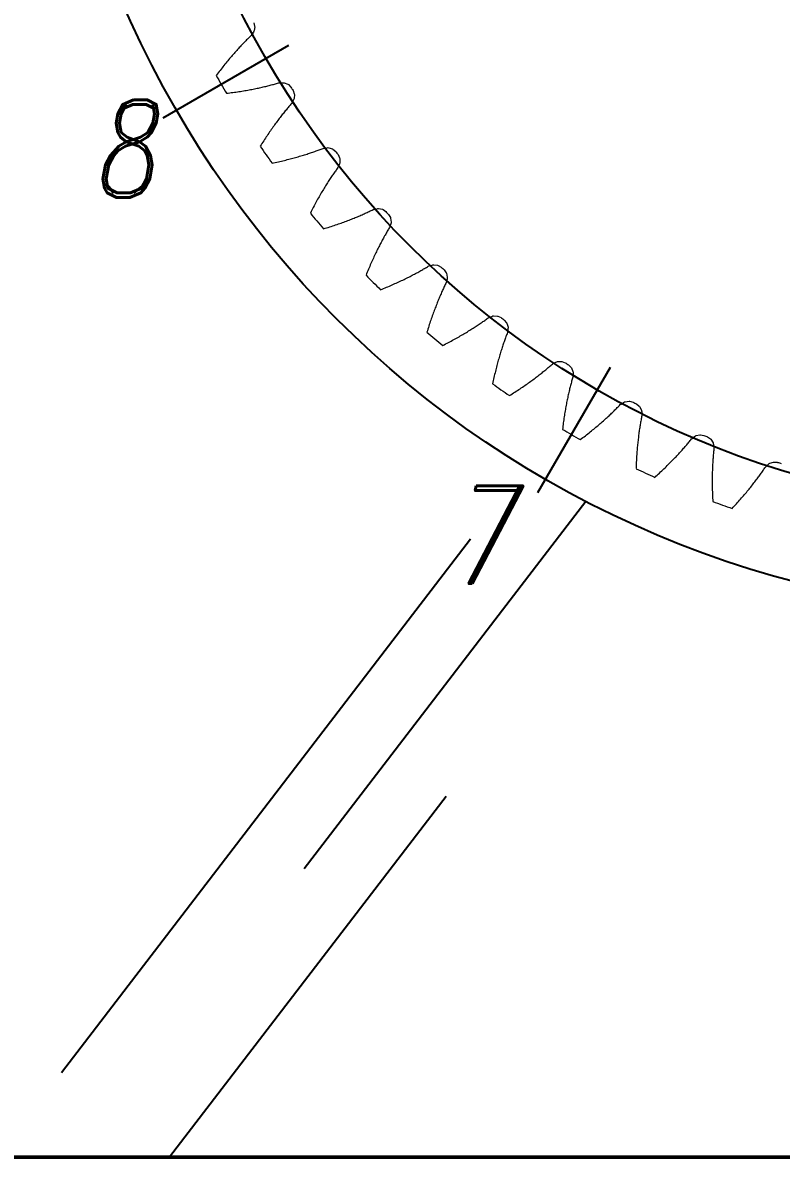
# Model space of a CAD drawing. Header units: millimetres. Extents: x 278858 to 279223, y 218711 to 219074.
# Drawn here: x 278910.55 to 278939.89, y 218755.83 to 218799.72 of the extents above; entities that cross this region are included whole.
import ezdxf

# ---------------------------------------------------------------- set-up
doc = ezdxf.new("R2010")
doc.units = ezdxf.units.MM
doc.header["$LTSCALE"] = 2
for name, color, linetype, lineweight in [('AM_4', 3, 'Continuous', 25), ('AM_8', 1, 'Continuous', 25), ('AM_9', 251, 'Continuous', 15), ('Visibile (ANSI)', 7, 'Continuous', 50)]:
    doc.layers.add(name, color=color, linetype=linetype, lineweight=lineweight)
doc.styles.add('ROMAND', font='romand')

msp = doc.modelspace()

# ---------------------------------------------------------------- linework, layer by layer
for radius in [39, 35]:
    msp.add_circle((278950.271, 218815.828), radius)
at = {"layer": 'AM_4'}
for p, q in [((278932.335, 218781.197), (278921.439, 218766.988)), ((278927.871, 218779.742), (278912.043, 218759.101)), ((278926.932, 218769.79), (278916.226, 218755.828))]:
    msp.add_line(p, q, dxfattribs=at)
at = {"layer": 'AM_8'}
for p, q in [((278920.824, 218798.827), (278915.969, 218796.024)), ((278933.27, 218786.381), (278930.467, 218781.526))]:
    msp.add_line(p, q, dxfattribs=at)
at = {"layer": 'AM_9'}
for p, q in [((278919.471, 218799.351), (278919.407, 218799.253)), ((278919.49, 218799.382), (278919.471, 218799.351)), ((278919.483, 218799.715), (278919.517, 218799.583)), ((278919.499, 218799.409), (278919.49, 218799.382)), ((278919.521, 218799.561), (278919.499, 218799.409)), ((278919.517, 218799.583), (278919.521, 218799.561)), ((278919.021, 218798.855), (278918.989, 218798.821)), ((278919.053, 218798.888), (278919.021, 218798.855)), ((278919.084, 218798.921), (278919.053, 218798.888)), ((278919.116, 218798.953), (278919.084, 218798.921)), ((278919.147, 218798.985), (278919.116, 218798.953)), ((278919.177, 218799.016), (278919.147, 218798.985)), ((278919.208, 218799.047), (278919.177, 218799.016)), ((278919.238, 218799.077), (278919.208, 218799.047)), ((278919.268, 218799.106), (278919.238, 218799.077)), ((278919.297, 218799.135), (278919.268, 218799.106)), ((278919.327, 218799.164), (278919.297, 218799.135)), ((278919.356, 218799.192), (278919.327, 218799.164)), ((278919.386, 218799.223), (278919.356, 218799.192)), ((278919.407, 218799.253), (278919.386, 218799.223)), ((278918.652, 218798.448), (278918.618, 218798.407)), ((278918.687, 218798.488), (278918.652, 218798.448)), ((278918.722, 218798.527), (278918.687, 218798.488)), ((278918.756, 218798.566), (278918.722, 218798.527)), ((278918.79, 218798.604), (278918.756, 218798.566)), ((278918.824, 218798.642), (278918.79, 218798.604)), ((278918.857, 218798.679), (278918.824, 218798.642)), ((278918.89, 218798.715), (278918.857, 218798.679)), ((278918.923, 218798.751), (278918.89, 218798.715)), ((278918.956, 218798.786), (278918.923, 218798.751)), ((278918.989, 218798.821), (278918.956, 218798.786)), ((278918.294, 218798.014), (278918.257, 218797.968)), ((278918.33, 218798.061), (278918.294, 218798.014)), ((278918.367, 218798.106), (278918.33, 218798.061)), ((278918.403, 218798.151), (278918.367, 218798.106)), ((278918.44, 218798.195), (278918.403, 218798.151)), ((278918.476, 218798.239), (278918.44, 218798.195)), ((278918.511, 218798.282), (278918.476, 218798.239)), ((278918.547, 218798.324), (278918.511, 218798.282)), ((278918.582, 218798.366), (278918.547, 218798.324)), ((278918.618, 218798.407), (278918.582, 218798.366)), ((278918.069, 218797.724), (278918.031, 218797.673)), ((278918.107, 218797.774), (278918.069, 218797.724)), ((278918.145, 218797.823), (278918.107, 218797.774)), ((278918.182, 218797.872), (278918.145, 218797.823)), ((278918.22, 218797.92), (278918.182, 218797.872)), ((278918.257, 218797.968), (278918.22, 218797.92)), ((278919.14, 218797.087), (278919.196, 218797.097)), ((278919.196, 218797.097), (278919.25, 218797.107)), ((278919.25, 218797.107), (278919.304, 218797.116)), ((278919.304, 218797.116), (278919.357, 218797.126)), ((278919.357, 218797.126), (278919.41, 218797.136)), ((278919.41, 218797.136), (278919.462, 218797.146)), ((278919.462, 218797.146), (278919.513, 218797.156)), ((278919.513, 218797.156), (278919.564, 218797.167)), ((278919.564, 218797.167), (278919.614, 218797.177)), ((278919.614, 218797.177), (278919.663, 218797.187)), ((278919.663, 218797.187), (278919.712, 218797.198)), ((278919.712, 218797.198), (278919.76, 218797.209)), ((278919.76, 218797.209), (278919.808, 218797.219)), ((278919.808, 218797.219), (278919.854, 218797.23)), ((278919.854, 218797.23), (278919.901, 218797.241)), ((278919.901, 218797.241), (278919.946, 218797.252)), ((278919.946, 218797.252), (278919.991, 218797.263)), ((278919.991, 218797.263), (278920.035, 218797.274)), ((278920.035, 218797.274), (278920.079, 218797.285)), ((278920.079, 218797.285), (278920.122, 218797.296)), ((278920.122, 218797.296), (278920.164, 218797.307)), ((278920.164, 218797.307), (278920.206, 218797.318)), ((278920.206, 218797.318), (278920.247, 218797.329)), ((278920.247, 218797.329), (278920.288, 218797.34)), ((278920.288, 218797.34), (278920.328, 218797.351)), ((278920.328, 218797.351), (278920.367, 218797.362)), ((278920.367, 218797.362), (278920.405, 218797.373)), ((278920.405, 218797.373), (278920.448, 218797.384)), ((278920.448, 218797.384), (278920.484, 218797.387)), ((278920.484, 218797.387), (278920.601, 218797.393)), ((278920.601, 218797.393), (278920.638, 218797.394)), ((278920.638, 218797.394), (278920.665, 218797.389)), ((278920.665, 218797.389), (278920.808, 218797.332)), ((278920.808, 218797.332), (278920.825, 218797.318)), ((278920.825, 218797.318), (278920.922, 218797.222)), ((278918.429, 218796.985), (278918.491, 218796.993)), ((278918.491, 218796.993), (278918.554, 218797.001)), ((278918.554, 218797.001), (278918.615, 218797.009)), ((278918.615, 218797.009), (278918.676, 218797.017)), ((278918.676, 218797.017), (278918.736, 218797.025)), ((278918.736, 218797.025), (278918.796, 218797.033)), ((278918.796, 218797.033), (278918.855, 218797.042)), ((278918.855, 218797.042), (278918.913, 218797.051)), ((278918.913, 218797.051), (278918.971, 218797.06)), ((278918.971, 218797.06), (278919.028, 218797.069)), ((278919.028, 218797.069), (278919.085, 218797.078)), ((278919.085, 218797.078), (278919.14, 218797.087)), ((278921.024, 218796.73), (278920.969, 218796.626)), ((278921.004, 218797.093), (278921.05, 218796.964)), ((278921.041, 218796.762), (278921.024, 218796.73)), ((278921.047, 218796.789), (278921.041, 218796.762)), ((278921.056, 218796.943), (278921.047, 218796.789)), ((278921.05, 218796.964), (278921.056, 218796.943)), ((278920.648, 218796.232), (278920.619, 218796.196)), ((278920.677, 218796.267), (278920.648, 218796.232)), ((278920.705, 218796.302), (278920.677, 218796.267)), ((278920.733, 218796.336), (278920.705, 218796.302)), ((278920.761, 218796.37), (278920.733, 218796.336)), ((278920.789, 218796.403), (278920.761, 218796.37)), ((278920.816, 218796.436), (278920.789, 218796.403)), ((278920.843, 218796.468), (278920.816, 218796.436)), ((278920.87, 218796.499), (278920.843, 218796.468)), ((278920.897, 218796.53), (278920.87, 218796.499)), ((278920.923, 218796.56), (278920.897, 218796.53)), ((278920.951, 218796.595), (278920.923, 218796.56)), ((278920.969, 218796.626), (278920.951, 218796.595)), ((278920.319, 218795.801), (278920.288, 218795.758)), ((278920.35, 218795.843), (278920.319, 218795.801)), ((278920.38, 218795.885), (278920.35, 218795.843)), ((278920.411, 218795.926), (278920.38, 218795.885)), ((278920.441, 218795.966), (278920.411, 218795.926)), ((278920.471, 218796.006), (278920.441, 218795.966)), ((278920.501, 218796.045), (278920.471, 218796.006)), ((278920.531, 218796.084), (278920.501, 218796.045)), ((278920.561, 218796.122), (278920.531, 218796.084)), ((278920.59, 218796.159), (278920.561, 218796.122)), ((278920.619, 218796.196), (278920.59, 218796.159)), ((278920, 218795.344), (278919.968, 218795.295)), ((278920.033, 218795.393), (278920, 218795.344)), ((278920.065, 218795.441), (278920.033, 218795.393)), ((278920.098, 218795.488), (278920.065, 218795.441)), ((278920.13, 218795.535), (278920.098, 218795.488)), ((278920.162, 218795.581), (278920.13, 218795.535)), ((278920.193, 218795.626), (278920.162, 218795.581)), ((278920.225, 218795.671), (278920.193, 218795.626)), ((278920.256, 218795.715), (278920.225, 218795.671)), ((278920.288, 218795.758), (278920.256, 218795.715)), ((278919.77, 218794.986), (278919.736, 218794.933)), ((278919.803, 218795.04), (278919.77, 218794.986)), ((278919.836, 218795.092), (278919.803, 218795.04)), ((278919.869, 218795.144), (278919.836, 218795.092)), ((278919.902, 218795.195), (278919.869, 218795.144)), ((278919.935, 218795.245), (278919.902, 218795.195)), ((278919.968, 218795.295), (278919.935, 218795.245)), ((278920.946, 218794.46), (278921, 218794.474)), ((278921, 218794.474), (278921.053, 218794.489)), ((278921.053, 218794.489), (278921.105, 218794.503)), ((278921.105, 218794.503), (278921.156, 218794.517)), ((278921.156, 218794.517), (278921.207, 218794.532)), ((278921.207, 218794.532), (278921.258, 218794.547)), ((278921.258, 218794.547), (278921.307, 218794.561)), ((278921.307, 218794.561), (278921.356, 218794.576)), ((278921.356, 218794.576), (278921.404, 218794.591)), ((278921.404, 218794.591), (278921.452, 218794.605)), ((278921.452, 218794.605), (278921.499, 218794.62)), ((278921.499, 218794.62), (278921.545, 218794.635)), ((278921.545, 218794.635), (278921.591, 218794.65)), ((278921.591, 218794.65), (278921.636, 218794.665)), ((278921.636, 218794.665), (278921.681, 218794.679)), ((278921.681, 218794.679), (278921.724, 218794.694)), ((278921.724, 218794.694), (278921.768, 218794.709)), ((278921.768, 218794.709), (278921.81, 218794.724)), ((278921.81, 218794.724), (278921.852, 218794.738)), ((278921.852, 218794.738), (278921.893, 218794.753)), ((278921.893, 218794.753), (278921.934, 218794.768)), ((278921.934, 218794.768), (278921.974, 218794.782)), ((278921.974, 218794.782), (278922.013, 218794.797)), ((278922.013, 218794.797), (278922.052, 218794.812)), ((278922.052, 218794.812), (278922.09, 218794.826)), ((278922.09, 218794.826), (278922.128, 218794.841)), ((278922.128, 218794.841), (278922.169, 218794.854)), ((278922.169, 218794.854), (278922.205, 218794.862)), ((278922.205, 218794.862), (278922.321, 218794.877)), ((278922.321, 218794.877), (278922.357, 218794.882)), ((278922.357, 218794.882), (278922.385, 218794.879)), ((278922.385, 218794.879), (278922.532, 218794.834)), ((278922.532, 218794.834), (278922.55, 218794.822)), ((278922.55, 218794.822), (278922.656, 218794.734)), ((278922.748, 218794.614), (278922.805, 218794.489)), ((278922.805, 218794.489), (278922.813, 218794.468)), ((278922.813, 218794.468), (278922.818, 218794.315)), ((278920.192, 218794.282), (278920.254, 218794.295)), ((278920.254, 218794.295), (278920.315, 218794.308)), ((278920.315, 218794.308), (278920.376, 218794.321)), ((278920.376, 218794.321), (278920.436, 218794.335)), ((278920.436, 218794.335), (278920.495, 218794.348)), ((278920.495, 218794.348), (278920.554, 218794.362)), ((278920.554, 218794.362), (278920.612, 218794.375)), ((278920.612, 218794.375), (278920.669, 218794.389)), ((278920.669, 218794.389), (278920.726, 218794.403)), ((278920.726, 218794.403), (278920.782, 218794.417)), ((278920.782, 218794.417), (278920.838, 218794.431)), ((278920.838, 218794.431), (278920.892, 218794.446)), ((278920.892, 218794.446), (278920.946, 218794.46)), ((278922.691, 218794.043), (278922.667, 218794.01)), ((278922.714, 218794.076), (278922.691, 218794.043)), ((278922.738, 218794.113), (278922.714, 218794.076)), ((278922.755, 218794.145), (278922.738, 218794.113)), ((278922.8, 218794.253), (278922.755, 218794.145)), ((278922.814, 218794.287), (278922.8, 218794.253)), ((278922.818, 218794.315), (278922.814, 218794.287)), ((278922.391, 218793.607), (278922.365, 218793.567)), ((278922.417, 218793.647), (278922.391, 218793.607)), ((278922.443, 218793.686), (278922.417, 218793.647)), ((278922.469, 218793.724), (278922.443, 218793.686)), ((278922.494, 218793.762), (278922.469, 218793.724)), ((278922.519, 218793.8), (278922.494, 218793.762)), ((278922.544, 218793.836), (278922.519, 218793.8)), ((278922.569, 218793.872), (278922.544, 218793.836)), ((278922.594, 218793.908), (278922.569, 218793.872)), ((278922.618, 218793.943), (278922.594, 218793.908)), ((278922.643, 218793.977), (278922.618, 218793.943)), ((278922.667, 218794.01), (278922.643, 218793.977)), ((278922.124, 218793.175), (278922.096, 218793.129)), ((278922.151, 218793.222), (278922.124, 218793.175)), ((278922.178, 218793.267), (278922.151, 218793.222)), ((278922.205, 218793.312), (278922.178, 218793.267)), ((278922.232, 218793.356), (278922.205, 218793.312)), ((278922.259, 218793.399), (278922.232, 218793.356)), ((278922.286, 218793.442), (278922.259, 218793.399)), ((278922.312, 218793.484), (278922.286, 218793.442)), ((278922.339, 218793.526), (278922.312, 218793.484)), ((278922.365, 218793.567), (278922.339, 218793.526)), ((278921.873, 218792.732), (278921.845, 218792.68)), ((278921.901, 218792.784), (278921.873, 218792.732)), ((278921.929, 218792.835), (278921.901, 218792.784)), ((278921.957, 218792.886), (278921.929, 218792.835)), ((278921.985, 218792.936), (278921.957, 218792.886)), ((278922.013, 218792.985), (278921.985, 218792.936)), ((278922.041, 218793.034), (278922.013, 218792.985)), ((278922.068, 218793.082), (278922.041, 218793.034)), ((278922.096, 218793.129), (278922.068, 218793.082)), ((278921.702, 218792.407), (278921.674, 218792.351)), ((278921.731, 218792.463), (278921.702, 218792.407)), ((278921.759, 218792.518), (278921.731, 218792.463)), ((278921.788, 218792.573), (278921.759, 218792.518)), ((278921.816, 218792.627), (278921.788, 218792.573)), ((278921.845, 218792.68), (278921.816, 218792.627)), ((278923.59, 218792.249), (278923.633, 218792.268)), ((278923.633, 218792.268), (278923.675, 218792.287)), ((278923.675, 218792.287), (278923.717, 218792.305)), ((278923.717, 218792.305), (278923.758, 218792.323)), ((278923.758, 218792.323), (278923.798, 218792.342)), ((278923.798, 218792.342), (278923.838, 218792.36)), ((278923.838, 218792.36), (278923.877, 218792.378)), ((278923.877, 218792.378), (278923.916, 218792.396)), ((278923.916, 218792.396), (278923.954, 218792.414)), ((278923.954, 218792.414), (278923.991, 218792.432)), ((278923.991, 218792.432), (278924.028, 218792.45)), ((278924.028, 218792.45), (278924.064, 218792.468)), ((278924.064, 218792.468), (278924.104, 218792.485)), ((278924.104, 218792.485), (278924.139, 218792.495)), ((278924.139, 218792.495), (278924.253, 218792.521)), ((278924.253, 218792.521), (278924.289, 218792.529)), ((278924.289, 218792.529), (278924.317, 218792.528)), ((278924.317, 218792.528), (278924.467, 218792.497)), ((278924.467, 218792.497), (278924.487, 218792.486)), ((278924.487, 218792.486), (278924.599, 218792.408)), ((278924.702, 218792.296), (278924.77, 218792.177)), ((278922.423, 218791.816), (278922.481, 218791.835)), ((278922.481, 218791.835), (278922.538, 218791.853)), ((278922.538, 218791.853), (278922.595, 218791.872)), ((278922.595, 218791.872), (278922.65, 218791.891)), ((278922.65, 218791.891), (278922.706, 218791.91)), ((278922.706, 218791.91), (278922.76, 218791.929)), ((278922.76, 218791.929), (278922.814, 218791.947)), ((278922.814, 218791.947), (278922.868, 218791.966)), ((278922.868, 218791.966), (278922.92, 218791.985)), ((278922.92, 218791.985), (278922.972, 218792.004)), ((278922.972, 218792.004), (278923.024, 218792.023)), ((278923.024, 218792.023), (278923.075, 218792.042)), ((278923.075, 218792.042), (278923.125, 218792.061)), ((278923.125, 218792.061), (278923.174, 218792.08)), ((278923.174, 218792.08), (278923.223, 218792.099)), ((278923.223, 218792.099), (278923.271, 218792.118)), ((278923.271, 218792.118), (278923.318, 218792.137)), ((278923.318, 218792.137), (278923.365, 218792.156)), ((278923.365, 218792.156), (278923.411, 218792.174)), ((278923.411, 218792.174), (278923.457, 218792.193)), ((278923.457, 218792.193), (278923.502, 218792.212)), ((278923.502, 218792.212), (278923.546, 218792.231)), ((278923.546, 218792.231), (278923.59, 218792.249)), ((278924.749, 218791.83), (278924.736, 218791.796)), ((278924.785, 218791.941), (278924.749, 218791.83)), ((278924.77, 218792.177), (278924.779, 218792.156)), ((278924.779, 218792.156), (278924.797, 218792.004)), ((278924.796, 218791.976), (278924.785, 218791.941)), ((278924.797, 218792.004), (278924.796, 218791.976)), ((278922.184, 218791.742), (278922.245, 218791.761)), ((278922.245, 218791.761), (278922.305, 218791.779)), ((278922.305, 218791.779), (278922.364, 218791.798)), ((278922.364, 218791.798), (278922.423, 218791.816)), ((278924.523, 218791.425), (278924.501, 218791.385)), ((278924.545, 218791.465), (278924.523, 218791.425)), ((278924.567, 218791.503), (278924.545, 218791.465)), ((278924.588, 218791.541), (278924.567, 218791.503)), ((278924.61, 218791.579), (278924.588, 218791.541)), ((278924.631, 218791.616), (278924.61, 218791.579)), ((278924.652, 218791.652), (278924.631, 218791.616)), ((278924.673, 218791.688), (278924.652, 218791.652)), ((278924.694, 218791.723), (278924.673, 218791.688)), ((278924.715, 218791.757), (278924.694, 218791.723)), ((278924.736, 218791.796), (278924.715, 218791.757)), ((278924.275, 218790.951), (278924.251, 218790.904)), ((278924.298, 218790.998), (278924.275, 218790.951)), ((278924.321, 218791.043), (278924.298, 218790.998)), ((278924.343, 218791.088), (278924.321, 218791.043)), ((278924.366, 218791.133), (278924.343, 218791.088)), ((278924.389, 218791.176), (278924.366, 218791.133)), ((278924.411, 218791.219), (278924.389, 218791.176)), ((278924.434, 218791.262), (278924.411, 218791.219)), ((278924.456, 218791.304), (278924.434, 218791.262)), ((278924.479, 218791.345), (278924.456, 218791.304)), ((278924.501, 218791.385), (278924.479, 218791.345)), ((278924.088, 218790.558), (278924.064, 218790.505)), ((278924.111, 218790.609), (278924.088, 218790.558)), ((278924.135, 218790.66), (278924.111, 218790.609)), ((278924.158, 218790.71), (278924.135, 218790.66)), ((278924.182, 218790.76), (278924.158, 218790.71)), ((278924.205, 218790.808), (278924.182, 218790.76)), ((278924.228, 218790.857), (278924.205, 218790.808)), ((278924.251, 218790.904), (278924.228, 218790.857)), ((278923.899, 218790.122), (278923.876, 218790.065)), ((278923.923, 218790.179), (278923.899, 218790.122)), ((278923.947, 218790.235), (278923.923, 218790.179)), ((278923.97, 218790.29), (278923.947, 218790.235)), ((278923.994, 218790.345), (278923.97, 218790.29)), ((278924.017, 218790.399), (278923.994, 218790.345)), ((278924.041, 218790.453), (278924.017, 218790.399)), ((278924.064, 218790.505), (278924.041, 218790.453)), ((278925.828, 218790.058), (278925.868, 218790.08)), ((278925.868, 218790.08), (278925.907, 218790.102)), ((278925.907, 218790.102), (278925.946, 218790.124)), ((278925.946, 218790.124), (278925.984, 218790.146)), ((278925.984, 218790.146), (278926.022, 218790.167)), ((278926.022, 218790.167), (278926.058, 218790.188)), ((278926.058, 218790.188), (278926.095, 218790.21)), ((278926.095, 218790.21), (278926.13, 218790.231)), ((278926.13, 218790.231), (278926.165, 218790.252)), ((278926.165, 218790.252), (278926.2, 218790.272)), ((278926.2, 218790.272), (278926.238, 218790.293)), ((278926.238, 218790.293), (278926.272, 218790.306)), ((278926.272, 218790.306), (278926.384, 218790.342)), ((278926.384, 218790.342), (278926.419, 218790.353)), ((278926.419, 218790.353), (278926.446, 218790.355)), ((278926.446, 218790.355), (278926.599, 218790.337)), ((278926.599, 218790.337), (278926.619, 218790.327)), ((278926.619, 218790.327), (278926.738, 218790.26)), ((278926.851, 218790.157), (278926.928, 218790.044)), ((278923.852, 218790.007), (278923.829, 218789.948)), ((278923.876, 218790.065), (278923.852, 218790.007)), ((278924.948, 218789.622), (278925, 218789.645)), ((278925, 218789.645), (278925.052, 218789.669)), ((278925.052, 218789.669), (278925.103, 218789.692)), ((278925.103, 218789.692), (278925.153, 218789.716)), ((278925.153, 218789.716), (278925.202, 218789.739)), ((278925.202, 218789.739), (278925.251, 218789.762)), ((278925.251, 218789.762), (278925.299, 218789.786)), ((278925.299, 218789.786), (278925.347, 218789.809)), ((278925.347, 218789.809), (278925.394, 218789.832)), ((278925.394, 218789.832), (278925.44, 218789.855)), ((278925.44, 218789.855), (278925.486, 218789.878)), ((278925.486, 218789.878), (278925.531, 218789.901)), ((278925.531, 218789.901), (278925.575, 218789.924)), ((278925.575, 218789.924), (278925.619, 218789.946)), ((278925.619, 218789.946), (278925.662, 218789.969)), ((278925.662, 218789.969), (278925.705, 218789.991)), ((278925.705, 218789.991), (278925.746, 218790.014)), ((278925.746, 218790.014), (278925.788, 218790.036)), ((278925.788, 218790.036), (278925.828, 218790.058)), ((278926.928, 218789.661), (278926.91, 218789.621)), ((278926.928, 218790.044), (278926.939, 218790.025)), ((278926.938, 218789.696), (278926.928, 218789.661)), ((278926.964, 218789.811), (278926.938, 218789.696)), ((278926.939, 218790.025), (278926.971, 218789.874)), ((278926.971, 218789.846), (278926.964, 218789.811)), ((278926.971, 218789.874), (278926.971, 218789.846)), ((278924.391, 218789.386), (278924.449, 218789.41)), ((278924.449, 218789.41), (278924.507, 218789.433)), ((278924.507, 218789.433), (278924.565, 218789.457)), ((278924.565, 218789.457), (278924.621, 218789.48)), ((278924.621, 218789.48), (278924.678, 218789.504)), ((278924.678, 218789.504), (278924.733, 218789.528)), ((278924.733, 218789.528), (278924.788, 218789.551)), ((278924.788, 218789.551), (278924.842, 218789.575)), ((278924.842, 218789.575), (278924.895, 218789.598)), ((278924.895, 218789.598), (278924.948, 218789.622)), ((278926.729, 218789.232), (278926.711, 218789.19)), ((278926.748, 218789.274), (278926.729, 218789.232)), ((278926.766, 218789.315), (278926.748, 218789.274)), ((278926.784, 218789.356), (278926.766, 218789.315)), ((278926.803, 218789.395), (278926.784, 218789.356)), ((278926.821, 218789.435), (278926.803, 218789.395)), ((278926.839, 218789.473), (278926.821, 218789.435)), ((278926.857, 218789.511), (278926.839, 218789.473)), ((278926.875, 218789.548), (278926.857, 218789.511)), ((278926.893, 218789.585), (278926.875, 218789.548)), ((278926.91, 218789.621), (278926.893, 218789.585)), ((278926.542, 218788.78), (278926.523, 218788.731)), ((278926.561, 218788.828), (278926.542, 218788.78)), ((278926.579, 218788.876), (278926.561, 218788.828)), ((278926.598, 218788.923), (278926.579, 218788.876)), ((278926.617, 218788.969), (278926.598, 218788.923)), ((278926.636, 218789.014), (278926.617, 218788.969)), ((278926.655, 218789.059), (278926.636, 218789.014)), ((278926.673, 218789.103), (278926.655, 218789.059)), ((278926.692, 218789.147), (278926.673, 218789.103)), ((278926.711, 218789.19), (278926.692, 218789.147)), ((278926.371, 218788.318), (278926.352, 218788.263)), ((278926.39, 218788.372), (278926.371, 218788.318)), ((278926.409, 218788.425), (278926.39, 218788.372)), ((278926.428, 218788.478), (278926.409, 218788.425)), ((278926.447, 218788.53), (278926.428, 218788.478)), ((278926.466, 218788.581), (278926.447, 218788.53)), ((278926.485, 218788.632), (278926.466, 218788.581)), ((278926.504, 218788.682), (278926.485, 218788.632)), ((278926.523, 218788.731), (278926.504, 218788.682)), ((278928.588, 218788.312), (278928.696, 218788.357)), ((278928.696, 218788.357), (278928.73, 218788.371)), ((278928.73, 218788.371), (278928.757, 218788.375)), ((278928.757, 218788.375), (278928.911, 218788.37)), ((278928.911, 218788.37), (278928.932, 218788.363)), ((278928.932, 218788.363), (278929.056, 218788.306)), ((278926.24, 218787.921), (278926.222, 218787.862)), ((278926.259, 218787.98), (278926.24, 218787.921)), ((278926.277, 218788.038), (278926.259, 218787.98)), ((278926.296, 218788.095), (278926.277, 218788.038)), ((278926.315, 218788.152), (278926.296, 218788.095)), ((278926.334, 218788.208), (278926.315, 218788.152)), ((278926.352, 218788.263), (278926.334, 218788.208)), ((278927.927, 218787.87), (278927.969, 218787.896)), ((278927.969, 218787.896), (278928.009, 218787.922)), ((278928.009, 218787.922), (278928.05, 218787.949)), ((278928.05, 218787.949), (278928.09, 218787.974)), ((278928.09, 218787.974), (278928.129, 218788)), ((278928.129, 218788), (278928.167, 218788.026)), ((278928.167, 218788.026), (278928.205, 218788.051)), ((278928.205, 218788.051), (278928.242, 218788.077)), ((278928.242, 218788.077), (278928.279, 218788.102)), ((278928.279, 218788.102), (278928.315, 218788.127)), ((278928.315, 218788.127), (278928.35, 218788.151)), ((278928.35, 218788.151), (278928.385, 218788.176)), ((278928.385, 218788.176), (278928.419, 218788.2)), ((278928.419, 218788.2), (278928.453, 218788.224)), ((278928.453, 218788.224), (278928.486, 218788.248)), ((278928.486, 218788.248), (278928.519, 218788.272)), ((278928.519, 218788.272), (278928.555, 218788.296)), ((278928.555, 218788.296), (278928.588, 218788.312)), ((278929.177, 218788.213), (278929.264, 218788.108)), ((278929.264, 218788.108), (278929.277, 218788.089)), ((278929.277, 218788.089), (278929.321, 218787.942)), ((278929.32, 218787.878), (278929.304, 218787.762)), ((278929.324, 218787.915), (278929.32, 218787.878)), ((278929.321, 218787.942), (278929.324, 218787.915)), ((278926.203, 218787.802), (278926.185, 218787.742)), ((278926.222, 218787.862), (278926.203, 218787.802)), ((278927.175, 218787.43), (278927.227, 218787.458)), ((278927.227, 218787.458), (278927.278, 218787.486)), ((278927.278, 218787.486), (278927.329, 218787.514)), ((278927.329, 218787.514), (278927.378, 218787.542)), ((278927.378, 218787.542), (278927.428, 218787.57)), ((278927.428, 218787.57), (278927.476, 218787.598)), ((278927.476, 218787.598), (278927.524, 218787.626)), ((278927.524, 218787.626), (278927.571, 218787.653)), ((278927.571, 218787.653), (278927.618, 218787.681)), ((278927.618, 218787.681), (278927.664, 218787.708)), ((278927.664, 218787.708), (278927.71, 218787.735)), ((278927.71, 218787.735), (278927.754, 218787.763)), ((278927.754, 218787.763), (278927.798, 218787.79)), ((278927.798, 218787.79), (278927.842, 218787.816)), ((278927.842, 218787.816), (278927.885, 218787.843)), ((278927.885, 218787.843), (278927.927, 218787.87)), ((278929.196, 218787.451), (278929.181, 218787.409)), ((278929.21, 218787.491), (278929.196, 218787.451)), ((278929.225, 218787.531), (278929.21, 218787.491)), ((278929.24, 218787.571), (278929.225, 218787.531)), ((278929.254, 218787.609), (278929.24, 218787.571)), ((278929.269, 218787.647), (278929.254, 218787.609)), ((278929.283, 218787.685), (278929.269, 218787.647)), ((278929.297, 218787.727), (278929.283, 218787.685)), ((278929.304, 218787.762), (278929.297, 218787.727)), ((278926.794, 218787.231), (278926.85, 218787.26)), ((278926.85, 218787.26), (278926.906, 218787.288)), ((278926.906, 218787.288), (278926.961, 218787.317)), ((278926.961, 218787.317), (278927.015, 218787.345)), ((278927.015, 218787.345), (278927.069, 218787.374)), ((278927.069, 218787.374), (278927.122, 218787.402)), ((278927.122, 218787.402), (278927.175, 218787.43)), ((278929.048, 218787.009), (278929.033, 218786.962)), ((278929.063, 218787.056), (278929.048, 218787.009)), ((278929.078, 218787.103), (278929.063, 218787.056)), ((278929.092, 218787.149), (278929.078, 218787.103)), ((278929.107, 218787.194), (278929.092, 218787.149)), ((278929.122, 218787.238), (278929.107, 218787.194)), ((278929.137, 218787.282), (278929.122, 218787.238)), ((278929.152, 218787.325), (278929.137, 218787.282)), ((278929.166, 218787.368), (278929.152, 218787.325)), ((278929.181, 218787.409), (278929.166, 218787.368)), ((278928.931, 218786.61), (278928.917, 218786.557)), ((278928.946, 218786.662), (278928.931, 218786.61)), ((278928.96, 218786.714), (278928.946, 218786.662)), ((278928.975, 218786.765), (278928.96, 218786.714)), ((278928.989, 218786.815), (278928.975, 218786.765)), ((278929.004, 218786.864), (278928.989, 218786.815)), ((278929.019, 218786.913), (278929.004, 218786.864)), ((278929.033, 218786.962), (278929.019, 218786.913)), ((278931.069, 218786.527), (278931.172, 218786.581)), ((278931.172, 218786.581), (278931.205, 218786.598)), ((278931.205, 218786.598), (278931.232, 218786.605)), ((278931.232, 218786.605), (278931.385, 218786.613)), ((278931.385, 218786.613), (278931.407, 218786.607)), ((278931.407, 218786.607), (278931.536, 218786.562)), ((278928.818, 218786.169), (278928.804, 218786.111)), ((278928.832, 218786.227), (278928.818, 218786.169)), ((278928.846, 218786.283), (278928.832, 218786.227)), ((278928.86, 218786.339), (278928.846, 218786.283)), ((278928.874, 218786.395), (278928.86, 218786.339)), ((278928.888, 218786.45), (278928.874, 218786.395)), ((278928.902, 218786.504), (278928.888, 218786.45)), ((278928.917, 218786.557), (278928.902, 218786.504)), ((278930.564, 218786.118), (278930.602, 218786.147)), ((278930.602, 218786.147), (278930.638, 218786.176)), ((278930.638, 218786.176), (278930.674, 218786.205)), ((278930.674, 218786.205), (278930.71, 218786.234)), ((278930.71, 218786.234), (278930.745, 218786.262)), ((278930.745, 218786.262), (278930.779, 218786.29)), ((278930.779, 218786.29), (278930.813, 218786.318)), ((278930.813, 218786.318), (278930.846, 218786.346)), ((278930.846, 218786.346), (278930.879, 218786.373)), ((278930.879, 218786.373), (278930.911, 218786.401)), ((278930.911, 218786.401), (278930.942, 218786.428)), ((278930.942, 218786.428), (278930.973, 218786.454)), ((278930.973, 218786.454), (278931.003, 218786.481)), ((278931.003, 218786.481), (278931.037, 218786.508)), ((278931.037, 218786.508), (278931.069, 218786.527)), ((278931.664, 218786.48), (278931.76, 218786.382)), ((278931.76, 218786.382), (278931.775, 218786.365)), ((278931.775, 218786.365), (278931.832, 218786.223)), ((278931.836, 218786.159), (278931.83, 218786.042)), ((278931.832, 218786.223), (278931.837, 218786.195)), ((278931.837, 218786.195), (278931.836, 218786.159)), ((278928.738, 218785.811), (278928.725, 218785.749)), ((278928.751, 218785.873), (278928.738, 218785.811)), ((278928.764, 218785.933), (278928.751, 218785.873)), ((278928.777, 218785.993), (278928.764, 218785.933)), ((278928.791, 218786.053), (278928.777, 218785.993)), ((278928.804, 218786.111), (278928.791, 218786.053)), ((278929.931, 218785.655), (278929.977, 218785.687)), ((278929.977, 218785.687), (278930.023, 218785.719)), ((278930.023, 218785.719), (278930.069, 218785.751)), ((278930.069, 218785.751), (278930.113, 218785.782)), ((278930.113, 218785.782), (278930.158, 218785.814)), ((278930.158, 218785.814), (278930.201, 218785.845)), ((278930.201, 218785.845), (278930.244, 218785.876)), ((278930.244, 218785.876), (278930.286, 218785.907)), ((278930.286, 218785.907), (278930.328, 218785.938)), ((278930.328, 218785.938), (278930.369, 218785.968)), ((278930.369, 218785.968), (278930.409, 218785.999)), ((278930.409, 218785.999), (278930.449, 218786.029)), ((278930.449, 218786.029), (278930.488, 218786.059)), ((278930.488, 218786.059), (278930.526, 218786.088)), ((278930.526, 218786.088), (278930.564, 218786.118)), ((278931.749, 218785.722), (278931.738, 218785.679)), ((278931.76, 218785.764), (278931.749, 218785.722)), ((278931.771, 218785.805), (278931.76, 218785.764)), ((278931.783, 218785.845), (278931.771, 218785.805)), ((278931.794, 218785.885), (278931.783, 218785.845)), ((278931.805, 218785.924), (278931.794, 218785.885)), ((278931.816, 218785.963), (278931.805, 218785.924)), ((278931.826, 218786.005), (278931.816, 218785.963)), ((278931.83, 218786.042), (278931.826, 218786.005)), ((278929.375, 218785.294), (278929.429, 218785.327)), ((278929.429, 218785.327), (278929.482, 218785.36)), ((278929.482, 218785.36), (278929.535, 218785.394)), ((278929.535, 218785.394), (278929.586, 218785.427)), ((278929.586, 218785.427), (278929.638, 218785.46)), ((278929.638, 218785.46), (278929.688, 218785.492)), ((278929.688, 218785.492), (278929.738, 218785.525)), ((278929.738, 218785.525), (278929.787, 218785.558)), ((278929.787, 218785.558), (278929.836, 218785.59)), ((278929.836, 218785.59), (278929.884, 218785.623)), ((278929.884, 218785.623), (278929.931, 218785.655)), ((278931.641, 218785.269), (278931.63, 218785.221)), ((278931.651, 218785.317), (278931.641, 218785.269)), ((278931.662, 218785.365), (278931.651, 218785.317)), ((278931.673, 218785.412), (278931.662, 218785.365)), ((278931.683, 218785.458), (278931.673, 218785.412)), ((278931.694, 218785.504), (278931.683, 218785.458)), ((278931.705, 218785.548), (278931.694, 218785.504)), ((278931.716, 218785.593), (278931.705, 218785.548)), ((278931.727, 218785.636), (278931.716, 218785.593)), ((278931.738, 218785.679), (278931.727, 218785.636)), ((278931.549, 218784.807), (278931.54, 218784.753)), ((278931.559, 218784.861), (278931.549, 218784.807)), ((278931.569, 218784.915), (278931.559, 218784.861)), ((278931.579, 218784.967), (278931.569, 218784.915)), ((278931.589, 218785.019), (278931.579, 218784.967)), ((278931.599, 218785.07), (278931.589, 218785.019)), ((278931.609, 218785.121), (278931.599, 218785.07)), ((278931.62, 218785.171), (278931.609, 218785.121)), ((278931.63, 218785.221), (278931.62, 218785.171)), ((278933.52, 218784.795), (278933.549, 218784.825)), ((278933.549, 218784.825), (278933.578, 218784.855)), ((278933.578, 218784.855), (278933.606, 218784.884)), ((278933.606, 218784.884), (278933.634, 218784.913)), ((278933.634, 218784.913), (278933.666, 218784.943)), ((278933.666, 218784.943), (278933.696, 218784.965)), ((278933.696, 218784.965), (278933.794, 218785.028)), ((278933.794, 218785.028), (278933.825, 218785.047)), ((278933.825, 218785.047), (278933.851, 218785.056)), ((278933.851, 218785.056), (278934.003, 218785.078)), ((278934.003, 218785.078), (278934.025, 218785.074)), ((278934.025, 218785.074), (278934.158, 218785.04)), ((278934.293, 218784.97), (278934.397, 218784.881)), ((278934.397, 218784.881), (278934.413, 218784.865)), ((278934.413, 218784.865), (278934.482, 218784.728)), ((278931.485, 218784.412), (278931.476, 218784.353)), ((278931.494, 218784.471), (278931.485, 218784.412)), ((278931.502, 218784.528), (278931.494, 218784.471)), ((278931.512, 218784.586), (278931.502, 218784.528)), ((278931.521, 218784.642), (278931.512, 218784.586)), ((278931.53, 218784.698), (278931.521, 218784.642)), ((278931.54, 218784.753), (278931.53, 218784.698)), ((278933.047, 218784.347), (278933.084, 218784.381)), ((278933.084, 218784.381), (278933.121, 218784.414)), ((278933.121, 218784.414), (278933.158, 218784.448)), ((278933.158, 218784.448), (278933.194, 218784.481)), ((278933.194, 218784.481), (278933.229, 218784.513)), ((278933.229, 218784.513), (278933.263, 218784.546)), ((278933.263, 218784.546), (278933.297, 218784.578)), ((278933.297, 218784.578), (278933.331, 218784.61)), ((278933.331, 218784.61), (278933.364, 218784.642)), ((278933.364, 218784.642), (278933.396, 218784.673)), ((278933.396, 218784.673), (278933.428, 218784.704)), ((278933.428, 218784.704), (278933.459, 218784.735)), ((278933.459, 218784.735), (278933.489, 218784.765)), ((278933.489, 218784.765), (278933.52, 218784.795)), ((278934.474, 218784.388), (278934.466, 218784.348)), ((278934.481, 218784.429), (278934.474, 218784.388)), ((278934.489, 218784.468), (278934.481, 218784.429)), ((278934.482, 218784.728), (278934.49, 218784.701)), ((278934.496, 218784.511), (278934.489, 218784.468)), ((278934.49, 218784.701), (278934.492, 218784.665)), ((278934.492, 218784.665), (278934.496, 218784.548)), ((278934.496, 218784.548), (278934.496, 218784.511)), ((278931.436, 218784.049), (278931.428, 218783.986)), ((278931.443, 218784.111), (278931.436, 218784.049)), ((278931.451, 218784.173), (278931.443, 218784.111)), ((278931.459, 218784.233), (278931.451, 218784.173)), ((278931.468, 218784.294), (278931.459, 218784.233)), ((278931.476, 218784.353), (278931.468, 218784.294)), ((278932.549, 218783.924), (278932.594, 218783.961)), ((278932.594, 218783.961), (278932.638, 218783.997)), ((278932.638, 218783.997), (278932.682, 218784.033)), ((278932.682, 218784.033), (278932.725, 218784.069)), ((278932.725, 218784.069), (278932.767, 218784.104)), ((278932.767, 218784.104), (278932.809, 218784.14)), ((278932.809, 218784.14), (278932.85, 218784.175)), ((278932.85, 218784.175), (278932.891, 218784.21)), ((278932.891, 218784.21), (278932.931, 218784.244)), ((278932.931, 218784.244), (278932.97, 218784.279)), ((278932.97, 218784.279), (278933.009, 218784.313)), ((278933.009, 218784.313), (278933.047, 218784.347)), ((278934.401, 218783.954), (278934.394, 218783.907)), ((278934.408, 218784), (278934.401, 218783.954)), ((278934.415, 218784.046), (278934.408, 218784)), ((278934.422, 218784.091), (278934.415, 218784.046)), ((278934.429, 218784.135), (278934.422, 218784.091)), ((278934.436, 218784.179), (278934.429, 218784.135)), ((278934.444, 218784.222), (278934.436, 218784.179)), ((278934.451, 218784.265), (278934.444, 218784.222)), ((278934.459, 218784.307), (278934.451, 218784.265)), ((278934.466, 218784.348), (278934.459, 218784.307)), ((278932.116, 218783.589), (278932.167, 218783.627)), ((278932.167, 218783.627), (278932.217, 218783.664)), ((278932.217, 218783.664), (278932.266, 218783.702)), ((278932.266, 218783.702), (278932.315, 218783.74)), ((278932.315, 218783.74), (278932.363, 218783.777)), ((278932.363, 218783.777), (278932.41, 218783.814)), ((278932.41, 218783.814), (278932.457, 218783.851)), ((278932.457, 218783.851), (278932.503, 218783.888)), ((278932.503, 218783.888), (278932.549, 218783.924)), ((278934.345, 218783.508), (278934.34, 218783.455)), ((278934.351, 218783.56), (278934.345, 218783.508)), ((278934.357, 218783.612), (278934.351, 218783.56)), ((278934.363, 218783.662), (278934.357, 218783.612)), ((278934.369, 218783.712), (278934.363, 218783.662)), ((278934.375, 218783.762), (278934.369, 218783.712)), ((278934.381, 218783.811), (278934.375, 218783.762)), ((278934.388, 218783.859), (278934.381, 218783.811)), ((278934.394, 218783.907), (278934.388, 218783.859)), ((278936.315, 218783.486), (278936.341, 218783.518)), ((278936.341, 218783.518), (278936.367, 218783.549)), ((278936.367, 218783.549), (278936.392, 218783.581)), ((278936.392, 218783.581), (278936.421, 218783.613)), ((278936.421, 218783.613), (278936.449, 218783.638)), ((278936.449, 218783.638), (278936.541, 218783.709)), ((278936.541, 218783.709), (278936.57, 218783.731)), ((278936.57, 218783.731), (278936.596, 218783.742)), ((278936.596, 218783.742), (278936.745, 218783.778)), ((278936.745, 218783.778), (278936.768, 218783.776)), ((278936.768, 218783.776), (278936.902, 218783.753)), ((278937.043, 218783.695), (278937.155, 218783.615)), ((278937.155, 218783.615), (278937.172, 218783.601)), ((278937.172, 218783.601), (278937.253, 218783.47)), ((278934.306, 218783.069), (278934.302, 218783.012)), ((278934.31, 218783.126), (278934.306, 218783.069)), ((278934.315, 218783.183), (278934.31, 218783.126)), ((278934.319, 218783.239), (278934.315, 218783.183)), ((278934.324, 218783.294), (278934.319, 218783.239)), ((278934.329, 218783.348), (278934.324, 218783.294)), ((278934.334, 218783.402), (278934.329, 218783.348)), ((278934.34, 218783.455), (278934.334, 218783.402)), ((278935.925, 218783.039), (278935.958, 218783.076)), ((278935.958, 218783.076), (278935.991, 218783.112)), ((278935.991, 218783.112), (278936.023, 218783.147)), ((278936.023, 218783.147), (278936.054, 218783.183)), ((278936.054, 218783.183), (278936.086, 218783.218)), ((278936.086, 218783.218), (278936.116, 218783.252)), ((278936.116, 218783.252), (278936.146, 218783.287)), ((278936.146, 218783.287), (278936.176, 218783.321)), ((278936.176, 218783.321), (278936.204, 218783.354)), ((278936.204, 218783.354), (278936.233, 218783.388)), ((278936.233, 218783.388), (278936.261, 218783.421)), ((278936.261, 218783.421), (278936.288, 218783.453)), ((278936.288, 218783.453), (278936.315, 218783.486)), ((278937.253, 218783.47), (278937.263, 218783.444)), ((278937.263, 218783.444), (278937.268, 218783.408)), ((278937.27, 218783.09), (278937.266, 218783.048)), ((278937.268, 218783.408), (278937.283, 218783.292)), ((278937.274, 218783.131), (278937.27, 218783.09)), ((278937.278, 218783.172), (278937.274, 218783.131)), ((278937.282, 218783.212), (278937.278, 218783.172)), ((278937.285, 218783.256), (278937.282, 218783.212)), ((278937.283, 218783.292), (278937.285, 218783.256)), ((278934.282, 218782.653), (278934.279, 218782.591)), ((278934.285, 218782.714), (278934.282, 218782.653)), ((278934.288, 218782.775), (278934.285, 218782.714)), ((278934.291, 218782.835), (278934.288, 218782.775)), ((278934.294, 218782.895), (278934.291, 218782.835)), ((278934.298, 218782.953), (278934.294, 218782.895)), ((278934.302, 218783.012), (278934.298, 218782.953)), ((278935.479, 218782.581), (278935.52, 218782.621)), ((278935.52, 218782.621), (278935.559, 218782.66)), ((278935.559, 218782.66), (278935.599, 218782.699)), ((278935.599, 218782.699), (278935.637, 218782.738)), ((278935.637, 218782.738), (278935.675, 218782.777)), ((278935.675, 218782.777), (278935.713, 218782.815)), ((278935.713, 218782.815), (278935.749, 218782.853)), ((278935.749, 218782.853), (278935.786, 218782.891)), ((278935.786, 218782.891), (278935.821, 218782.929)), ((278935.821, 218782.929), (278935.856, 218782.966)), ((278935.856, 218782.966), (278935.891, 218783.003)), ((278935.891, 218783.003), (278935.925, 218783.039)), ((278937.237, 218782.644), (278937.235, 218782.596)), ((278937.24, 218782.692), (278937.237, 218782.644)), ((278937.242, 218782.738), (278937.24, 218782.692)), ((278937.245, 218782.785), (278937.242, 218782.738)), ((278937.248, 218782.83), (278937.245, 218782.785)), ((278937.252, 218782.875), (278937.248, 218782.83)), ((278937.255, 218782.919), (278937.252, 218782.875)), ((278937.259, 218782.963), (278937.255, 218782.919)), ((278937.262, 218783.006), (278937.259, 218782.963)), ((278937.266, 218783.048), (278937.262, 218783.006)), ((278939.307, 218782.555), (278939.393, 218782.635)), ((278939.393, 218782.635), (278939.42, 218782.659)), ((278939.42, 218782.659), (278939.444, 218782.673)), ((278939.444, 218782.673), (278939.59, 218782.721)), ((278939.59, 218782.721), (278939.613, 218782.721)), ((278939.613, 218782.721), (278939.749, 218782.71)), ((278934.277, 218782.528), (278934.275, 218782.465)), ((278934.279, 218782.591), (278934.277, 218782.528)), ((278935.042, 218782.171), (278935.089, 218782.213)), ((278935.089, 218782.213), (278935.135, 218782.255)), ((278935.135, 218782.255), (278935.18, 218782.297)), ((278935.18, 218782.297), (278935.225, 218782.338)), ((278935.225, 218782.338), (278935.269, 218782.379)), ((278935.269, 218782.379), (278935.312, 218782.42)), ((278935.312, 218782.42), (278935.355, 218782.461)), ((278935.355, 218782.461), (278935.397, 218782.501)), ((278935.397, 218782.501), (278935.438, 218782.541)), ((278935.438, 218782.541), (278935.479, 218782.581)), ((278937.222, 218782.19), (278937.221, 218782.137)), ((278937.223, 218782.243), (278937.222, 218782.19)), ((278937.224, 218782.295), (278937.223, 218782.243)), ((278937.225, 218782.347), (278937.224, 218782.295)), ((278937.227, 218782.398), (278937.225, 218782.347)), ((278937.228, 218782.449), (278937.227, 218782.398)), ((278937.23, 218782.498), (278937.228, 218782.449)), ((278937.232, 218782.548), (278937.23, 218782.498)), ((278937.235, 218782.596), (278937.232, 218782.548)), ((278939.009, 218782.143), (278939.036, 218782.179)), ((278939.036, 218782.179), (278939.062, 218782.216)), ((278939.062, 218782.216), (278939.088, 218782.252)), ((278939.088, 218782.252), (278939.114, 218782.288)), ((278939.114, 218782.288), (278939.139, 218782.323)), ((278939.139, 218782.323), (278939.163, 218782.358)), ((278939.163, 218782.358), (278939.187, 218782.393)), ((278939.187, 218782.393), (278939.21, 218782.427)), ((278939.21, 218782.427), (278939.233, 218782.46)), ((278939.233, 218782.46), (278939.255, 218782.494)), ((278939.255, 218782.494), (278939.281, 218782.529)), ((278939.281, 218782.529), (278939.307, 218782.555)), ((278934.995, 218782.129), (278935.042, 218782.171)), ((278937.221, 218782.082), (278937.22, 218782.028)), ((278937.22, 218782.028), (278937.22, 218781.972)), ((278937.22, 218781.972), (278937.221, 218781.916)), ((278937.221, 218782.137), (278937.221, 218782.082)), ((278937.221, 218781.916), (278937.221, 218781.86)), ((278937.221, 218781.86), (278937.222, 218781.803)), ((278937.222, 218781.803), (278937.223, 218781.745)), ((278937.223, 218781.745), (278937.224, 218781.686)), ((278938.679, 218781.713), (278938.711, 218781.754)), ((278938.711, 218781.754), (278938.744, 218781.794)), ((278938.744, 218781.794), (278938.775, 218781.835)), ((278938.775, 218781.835), (278938.806, 218781.874)), ((278938.806, 218781.874), (278938.837, 218781.914)), ((278938.837, 218781.914), (278938.867, 218781.953)), ((278938.867, 218781.953), (278938.896, 218781.991)), ((278938.896, 218781.991), (278938.925, 218782.03)), ((278938.925, 218782.03), (278938.954, 218782.068)), ((278938.954, 218782.068), (278938.982, 218782.105)), ((278938.982, 218782.105), (278939.009, 218782.143)), ((278937.224, 218781.686), (278937.225, 218781.627)), ((278937.225, 218781.627), (278937.227, 218781.568)), ((278937.227, 218781.568), (278937.229, 218781.508)), ((278937.229, 218781.508), (278937.232, 218781.447)), ((278937.232, 218781.447), (278937.234, 218781.385)), ((278937.234, 218781.385), (278937.237, 218781.323)), ((278937.237, 218781.323), (278937.24, 218781.261)), ((278938.32, 218781.288), (278938.358, 218781.332)), ((278938.358, 218781.332), (278938.396, 218781.375)), ((278938.396, 218781.375), (278938.433, 218781.419)), ((278938.433, 218781.419), (278938.47, 218781.462)), ((278938.47, 218781.462), (278938.506, 218781.504)), ((278938.506, 218781.504), (278938.542, 218781.547)), ((278938.542, 218781.547), (278938.577, 218781.589)), ((278938.577, 218781.589), (278938.611, 218781.631)), ((278938.611, 218781.631), (278938.645, 218781.672)), ((278938.645, 218781.672), (278938.679, 218781.713)), ((278937.24, 218781.261), (278937.244, 218781.198)), ((278937.99, 218780.926), (278938.034, 218780.972)), ((278938.034, 218780.972), (278938.076, 218781.018)), ((278938.076, 218781.018), (278938.118, 218781.064)), ((278938.118, 218781.064), (278938.16, 218781.109)), ((278938.16, 218781.109), (278938.201, 218781.154)), ((278938.201, 218781.154), (278938.241, 218781.199)), ((278938.241, 218781.199), (278938.281, 218781.243)), ((278938.281, 218781.243), (278938.32, 218781.288))]:
    msp.add_line(p, q, dxfattribs=at)
for radius, start, end in [(37, 209.3849, 210.6151), (34.75, 212.3744, 212.6256), (37, 214.3849, 215.6151), (34.75, 217.3744, 217.6256), (37, 219.3849, 220.6151), (34.75, 222.3744, 222.6256), (34.75, 227.3744, 227.6256), (37, 224.3849, 225.6151), (34.75, 232.3744, 232.6256), (37, 229.3849, 230.6151), (34.75, 237.3744, 237.6256), (37, 234.3849, 235.6151), (34.75, 242.3744, 242.6256), (37, 239.3849, 240.6151), (34.75, 247.3744, 247.6256), (34.75, 252.3744, 252.6256), (37, 244.3849, 245.6151), (37, 249.3849, 250.6151)]:
    msp.add_arc((278950.271, 218815.828), radius, start, end, dxfattribs=at)
at = {"layer": 'Visibile (ANSI)'}
msp.add_line((279049.271, 218755.828), (278884.271, 218755.828), dxfattribs=at)

# ---------------------------------------------------------------- texts
at = {"layer": 'Visibile (ANSI)', "style": 'ROMAND', "oblique": 10, "width": 0.8}
for s, p in [('8', (278913.134, 218792.953)), ('7', (278927.033, 218778.017))]:
    msp.add_text(s, height=3.78, dxfattribs=at).set_placement(p)

doc.saveas('drawing.dxf')
